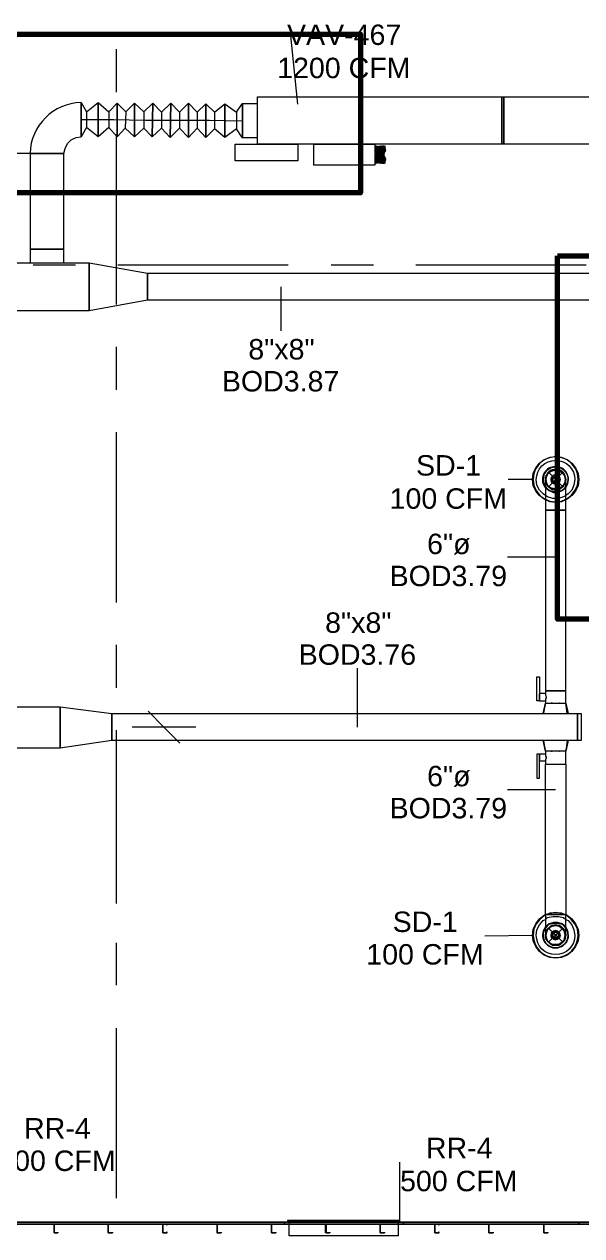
# Model space of a CAD drawing. Header units: metres. Extents: x 39 to 278, y -7 to 151.
# Drawn here: x 73.19 to 77.34, y 36.47 to 45.51 of the extents above; entities that cross this region are included whole.
import ezdxf

# ---------------------------------------------------------------- set-up
doc = ezdxf.new("R2010")
doc.units = ezdxf.units.M
doc.layers.add('HVAC - Ductos', color=5, linetype='Continuous', lineweight=50)
doc.layers.add('PDF_Geometry', color=7, linetype='Continuous', true_color=0xaaaaaa)
doc.layers.add('PDF_Text', color=7, linetype='Continuous')
doc.styles.add('PDF Helvetica', font='')
doc.styles.get('PDF Helvetica').set_extended_font_data('Helvetica')

msp = doc.modelspace()

# ---------------------------------------------------------------- linework, layer by layer
at = {"layer": 'HVAC - Ductos', "lineweight": 0}
for points in [[(75.2273, 44.9159), (75.1723, 45.4522), (75.0715, 45.4522)], [(73.6507, 44.8609), (73.7377, 44.9297), (73.7377, 44.673), (73.6507, 44.7417), (73.6094, 44.673), (73.6094, 44.9297), (73.6507, 44.8609), (73.6507, 44.7417)], [(73.8157, 44.8609), (73.8799, 44.9251), (73.8799, 44.673), (73.8157, 44.7417), (73.7377, 44.673), (73.7377, 44.9297), (73.8157, 44.8609), (73.8157, 44.7417)], [(73.944, 44.8609), (74.0082, 44.9251), (74.0082, 44.673), (73.9394, 44.7372), (73.8799, 44.673), (73.8799, 44.9251), (73.944, 44.8609), (73.9394, 44.7372)], [(74.0769, 44.8609), (74.1457, 44.9251), (74.1411, 44.673), (74.0769, 44.7372), (74.0082, 44.673), (74.0082, 44.9251), (74.0769, 44.8609), (74.0769, 44.7372)], [(74.2099, 44.8563), (74.2786, 44.9251), (74.274, 44.6684), (74.2099, 44.7372), (74.1411, 44.673), (74.1457, 44.9251), (74.2099, 44.8563), (74.2099, 44.7372)], [(74.3427, 44.8563), (74.4115, 44.9251), (74.4115, 44.6684), (74.3427, 44.7372), (74.274, 44.6684), (74.2786, 44.9251), (74.3427, 44.8563), (74.3427, 44.7372)], [(74.4757, 44.8563), (74.5398, 44.9205), (74.5398, 44.6684), (74.4757, 44.7372), (74.4115, 44.6684), (74.4115, 44.9251), (74.4757, 44.8563), (74.4757, 44.7372)], [(74.604, 44.8563), (74.6819, 44.9205), (74.6819, 44.6684), (74.604, 44.7326), (74.5398, 44.6684), (74.5398, 44.9205), (74.604, 44.8563), (74.604, 44.7326)], [(74.769, 44.8563), (74.8103, 44.9205), (74.8103, 44.6684), (74.769, 44.7326), (74.6819, 44.6684), (74.6819, 44.9205), (74.769, 44.8563), (74.769, 44.7326)], [(74.8103, 44.9205), (74.8103, 44.9159), (74.8103, 44.8976), (74.8103, 44.8701), (74.8103, 44.8335), (74.8103, 44.7922), (74.8103, 44.7555), (74.8103, 44.7189), (74.8103, 44.6913), (74.8103, 44.673), (74.8103, 44.6684)], [(73.6094, 44.8013), (73.8523, 44.8013), (74.0907, 44.7967), (74.329, 44.7967), (74.5673, 44.7967), (74.8103, 44.7922)], [(75.8003, 44.4713), (75.8049, 44.4713), (75.8049, 44.5355), (75.8049, 44.5309), (75.8049, 44.4759), (75.8095, 44.4759), (75.8095, 44.5309), (75.814, 44.5263), (75.814, 44.4759), (75.8186, 44.4759), (75.8186, 44.5263), (75.8278, 44.5217), (75.8278, 44.4759), (75.8278, 44.5171), (75.8369, 44.5171), (75.8369, 44.4759), (75.8415, 44.4759), (75.8415, 44.5126), (75.8461, 44.5126), (75.8461, 44.4759), (75.8507, 44.4759), (75.8507, 44.508), (75.8553, 44.5034), (75.8553, 44.4759), (75.8599, 44.4759), (75.8599, 44.5034), (75.8644, 44.4989), (75.8644, 44.4759), (75.869, 44.4759), (75.869, 44.4989), (75.8736, 44.4943), (75.8736, 44.4759), (75.8782, 44.4759), (75.8782, 44.4943), (75.8736, 44.4989), (75.8828, 44.4989), (75.8828, 44.5034), (75.869, 44.5034), (75.8553, 44.508), (75.8828, 44.508), (75.8828, 44.5126), (75.8507, 44.5126), (75.8415, 44.5171), (75.8782, 44.5171), (75.8782, 44.5217), (75.8736, 44.5217), (75.8323, 44.5217), (75.8232, 44.5263), (75.8736, 44.5263), (75.8736, 44.5309), (75.814, 44.5309), (75.8186, 44.5355), (75.8186, 44.5401), (75.8736, 44.5401), (75.8186, 44.5401), (75.8186, 44.5447), (75.814, 44.5493), (75.8736, 44.5493), (75.8736, 44.5539), (75.8232, 44.5539), (75.8323, 44.5584), (75.8736, 44.5584), (75.8782, 44.563), (75.8415, 44.563), (75.8507, 44.5676), (75.8828, 44.5676), (75.8828, 44.5722), (75.8553, 44.5722), (75.869, 44.5813), (75.8828, 44.5813), (75.8736, 44.5813), (75.8782, 44.5859), (75.8782, 44.6043), (75.8736, 44.6043), (75.8736, 44.5859), (75.869, 44.5859), (75.869, 44.6043), (75.8644, 44.6043), (75.8644, 44.5813), (75.8599, 44.5768), (75.8599, 44.6043), (75.8553, 44.6043), (75.8553, 44.5768), (75.8507, 44.5722), (75.8507, 44.6043), (75.8461, 44.6043), (75.8461, 44.5722), (75.8415, 44.5676), (75.8415, 44.6043), (75.8369, 44.6043), (75.8369, 44.563), (75.8278, 44.563), (75.8278, 44.6043), (75.8278, 44.5584), (75.8186, 44.5584), (75.8186, 44.6043), (75.814, 44.6043), (75.814, 44.5539), (75.8095, 44.5493), (75.8095, 44.6043), (75.8049, 44.6043), (75.8049, 44.5493), (75.8049, 44.6089), (75.8003, 44.6089)], [(73.3573, 44.5493), (72.9952, 44.5493)], [(75.099, 43.5547), (75.099, 43.2247)], [(77.0745, 41.9642), (77.0653, 41.9688), (77.0286, 41.9963), (77.0011, 42.0284), (76.9828, 42.0697), (76.9782, 42.1155), (76.9828, 42.1613), (77.0011, 42.2026), (77.0286, 42.2392), (77.0653, 42.2667), (77.1065, 42.2805), (77.1478, 42.2897), (77.1936, 42.2805), (77.2349, 42.2667), (77.2715, 42.2392), (77.299, 42.2026), (77.3174, 42.1613), (77.322, 42.1155), (77.3174, 42.0697), (77.299, 42.0284), (77.2715, 41.9963), (77.2349, 41.9688), (77.2257, 41.9642)], [(77.0745, 42.1155), (77.0745, 42.1109), (77.0745, 42.0926), (77.0745, 42.0605), (77.0745, 42.0192), (77.0745, 41.9734), (77.0745, 41.923), (77.0745, 41.8863), (77.0836, 41.8863), (77.0974, 41.8863), (77.1111, 41.8863), (77.1294, 41.8863), (77.1478, 41.8863), (77.1707, 41.8863), (77.189, 41.8863), (77.2028, 41.8863), (77.2165, 41.8863), (77.2211, 41.8863), (77.2257, 41.8863), (77.2257, 41.9413), (77.2257, 41.9917), (77.2257, 42.0375), (77.2257, 42.0742), (77.2257, 42.0972), (77.2257, 42.1155), (77.2257, 42.1109), (77.2257, 42.1155), (77.2211, 42.1338), (77.2165, 42.1521), (77.2028, 42.1705), (77.189, 42.1842), (77.1707, 42.1888), (77.1478, 42.1934), (77.1294, 42.1888), (77.1111, 42.1842), (77.0974, 42.1705), (77.0836, 42.1521), (77.0745, 42.1338), (77.0745, 42.1155), (77.0745, 42.1109), (77.0745, 42.1155), (77.0745, 42.1338), (77.0836, 42.1521), (77.0974, 42.1705), (77.1111, 42.1842), (77.1294, 42.1888), (77.1478, 42.1934), (77.1707, 42.1888), (77.189, 42.1842), (77.2028, 42.1705), (77.2165, 42.1521), (77.2211, 42.1338), (77.2257, 42.1155)], [(77.1799, 42.0467), (77.1753, 42.0467), (77.1478, 42.0421), (77.1294, 42.0467), (77.1111, 42.0513), (77.0974, 42.0651), (77.0836, 42.0788), (77.0791, 42.0972), (77.0745, 42.1155), (77.0791, 42.1338), (77.0836, 42.1521), (77.0974, 42.1659), (77.1111, 42.1797), (77.1294, 42.1888), (77.1478, 42.1888), (77.1707, 42.1888), (77.1845, 42.1797), (77.2028, 42.1659), (77.212, 42.1521), (77.2211, 42.1338), (77.2211, 42.1155), (77.2211, 42.0972), (77.212, 42.0788), (77.2028, 42.0651), (77.1845, 42.0513), (77.1707, 42.0467), (77.1478, 42.0421), (77.1248, 42.0467), (77.1202, 42.0467)], [(77.0791, 42.0926), (77.0745, 42.1155), (77.0791, 42.1429)], [(77.0791, 42.1429), (77.0791, 42.1475)], [(77.0836, 42.1475), (77.0974, 42.1659), (77.1202, 42.1842)], [(77.0836, 42.1521), (77.0836, 42.1521)], [(77.1202, 42.1842), (77.1248, 42.1888)], [(77.1248, 42.1842), (77.1478, 42.1888), (77.1753, 42.1842)], [(77.1753, 42.1888), (77.1799, 42.1842)], [(77.1799, 42.1842), (77.2028, 42.1659), (77.2165, 42.1475)], [(77.2165, 42.1521), (77.2165, 42.1521)], [(77.2165, 42.1475), (77.2211, 42.1429)], [(77.2165, 42.1429), (77.2211, 42.1155), (77.2165, 42.0926)], [(76.9782, 42.1155), (76.7949, 42.1155)], [(77.0745, 42.1109), (77.0745, 42.0972), (77.0836, 42.0788), (77.0974, 42.0605), (77.1111, 42.0513), (77.1294, 42.0421), (77.1478, 42.0375), (77.1707, 42.0421), (77.189, 42.0513), (77.2028, 42.0605), (77.2165, 42.0788), (77.2211, 42.0972), (77.2257, 42.1109)], [(77.0745, 42.0559), (77.0745, 42.0559)], [(77.0745, 42.0559), (77.0745, 42.0559)], [(77.0791, 42.088), (77.0791, 42.088)], [(77.0791, 42.0834), (77.0791, 42.088)], [(77.1202, 42.0513), (77.0974, 42.0651), (77.0836, 42.0834)], [(77.1202, 42.0467), (77.1202, 42.0467)], [(77.2211, 42.088), (77.2165, 42.0834), (77.2028, 42.0651), (77.1799, 42.0513)], [(77.1799, 42.0467), (77.1799, 42.0467)], [(77.2211, 42.088), (77.2211, 42.088)], [(77.2257, 42.0559), (77.2257, 42.0559)], [(77.2257, 42.0559), (77.2257, 42.0559)], [(77.2257, 41.9963), (77.2074, 41.9871), (77.1707, 41.9734), (77.1294, 41.9734), (77.0882, 41.9871), (77.0745, 41.9963)], [(77.0745, 41.9688), (77.1065, 41.9551), (77.1478, 41.9505), (77.1936, 41.9551), (77.2257, 41.9688)], [(77.2257, 41.9642), (77.1936, 41.9505), (77.1478, 41.9459), (77.1065, 41.9505), (77.0745, 41.9642)], [(77.1478, 41.538), (76.7903, 41.538)], [(75.6719, 40.2684), (75.6719, 40.7084)], [(77.2257, 40.3692), (77.2349, 40.3692), (77.2257, 40.4472), (77.2257, 40.5388), (77.2211, 40.5388), (77.2165, 40.5388), (77.2028, 40.5388), (77.189, 40.5388), (77.1707, 40.5388), (77.1478, 40.5388), (77.1294, 40.5388), (77.1111, 40.5388), (77.0974, 40.5388), (77.0836, 40.5388), (77.0745, 40.5388), (77.0745, 40.5205), (77.0286, 40.5205)], [(77.0286, 40.47), (77.0286, 40.4746), (77.0286, 40.4792), (77.0286, 40.4884), (77.0286, 40.4929), (77.0286, 40.4975), (77.0286, 40.5067), (77.0286, 40.5113), (77.0286, 40.5159)], [(77.0745, 40.5205), (77.0745, 40.5159), (77.0745, 40.5113), (77.0745, 40.5067), (77.0791, 40.4975), (77.0791, 40.4884), (77.0745, 40.4792), (77.0745, 40.4746), (77.0745, 40.47), (77.0745, 40.4655)], [(73.4536, 40.4196), (73.8386, 40.3692)], [(73.4536, 40.1125), (73.4536, 40.4196)], [(77.0286, 40.4655), (77.0745, 40.4655), (77.0745, 40.4472), (77.0791, 40.4472), (77.0745, 40.4472), (77.0791, 40.4472), (77.0836, 40.4472), (77.0974, 40.4472), (77.1111, 40.4472), (77.1294, 40.4472), (77.1478, 40.4472), (77.1707, 40.4472), (77.189, 40.4472), (77.2028, 40.4472), (77.2165, 40.4472), (77.2211, 40.4472), (77.2257, 40.4472)], [(77.0607, 40.3692), (77.0745, 40.4472), (77.0561, 40.3692), (77.0607, 40.3692), (77.0653, 40.3692), (77.0745, 40.3692)], [(77.0561, 40.3692), (77.0745, 40.4472)], [(77.244, 40.3692), (77.2257, 40.4472), (77.244, 40.3692)], [(73.8386, 40.3692), (73.8386, 40.1676)], [(74.3473, 40.1492), (74.2282, 40.2684), (74.109, 40.3875)], [(77.0561, 40.3692), (77.0561, 40.3692)], [(77.0791, 40.3692), (77.0974, 40.3692)], [(77.102, 40.3692), (77.1065, 40.3692), (77.1157, 40.3692), (77.1294, 40.3692), (77.134, 40.3692), (77.1386, 40.3692), (77.1615, 40.3692), (77.1661, 40.3692), (77.1707, 40.3692), (77.1845, 40.3692), (77.1936, 40.3692), (77.1982, 40.3692), (77.2028, 40.3692), (77.2211, 40.3692)], [(77.2303, 40.3692), (77.2303, 40.3692)], [(77.2394, 40.3692), (77.244, 40.3692)], [(77.244, 40.3692), (77.244, 40.3692)], [(74.4665, 40.2684), (74.2282, 40.2684), (73.9898, 40.2684)], [(73.8386, 40.1676), (73.4536, 40.1125)], [(77.2349, 40.1676), (77.2257, 40.0896), (77.2211, 40.0896), (77.2165, 40.0896), (77.2028, 40.0896), (77.189, 40.0896), (77.1707, 40.0896), (77.1478, 40.0896), (77.1294, 40.0896), (77.1111, 40.0896), (77.0974, 40.0896), (77.0836, 40.0896), (77.0791, 40.0896), (77.0745, 40.0896), (77.0745, 40.0667), (77.0286, 40.0667), (77.0103, 40.0667), (77.0103, 39.888), (77.0286, 39.888), (77.0286, 40.0667), (77.0286, 40.0621), (77.0286, 40.0576), (77.0286, 40.053), (77.0286, 40.0484), (77.0286, 40.0392), (77.0286, 40.0346), (77.0286, 40.03), (77.0286, 40.0209), (77.0286, 40.0163), (77.0745, 40.0163), (77.0745, 39.9934), (77.0836, 39.9934), (77.0974, 39.9934), (77.1111, 39.9934), (77.1294, 39.9934), (77.1478, 39.9934), (77.1707, 39.9934), (77.189, 39.9934), (77.2028, 39.9934), (77.2165, 39.9934), (77.2211, 39.9934), (77.2257, 39.9934), (77.2257, 40.0896)], [(77.0745, 40.1676), (77.0653, 40.1676), (77.0607, 40.1676), (77.0561, 40.1676), (77.0745, 40.0896), (77.0561, 40.1676)], [(77.0561, 40.1676), (77.0561, 40.1676)], [(77.0745, 40.0896), (77.0791, 40.0896), (77.0745, 40.0896), (77.0607, 40.1676)], [(77.0974, 40.1676), (77.0791, 40.1676)], [(77.2211, 40.1676), (77.2028, 40.1676), (77.1982, 40.1676), (77.1936, 40.1676), (77.1845, 40.1676), (77.1707, 40.1676), (77.1661, 40.1676), (77.1615, 40.1676), (77.1386, 40.1676), (77.134, 40.1676), (77.1294, 40.1676), (77.1157, 40.1676), (77.1065, 40.1676), (77.102, 40.1676)], [(77.244, 40.1676), (77.2394, 40.1676), (77.2349, 40.1676), (77.2257, 40.1676)], [(77.244, 40.1676), (77.2257, 40.0896), (77.244, 40.1676)], [(77.244, 40.1676), (77.244, 40.1676)], [(77.0745, 40.0667), (77.0745, 40.0621), (77.0745, 40.053), (77.0791, 40.0438), (77.0791, 40.0346), (77.0745, 40.03), (77.0745, 40.0209), (77.0745, 40.0163)], [(77.1478, 39.8009), (76.7903, 39.8009)], [(73.8707, 39.425), (73.8707, 39.1913), (73.8707, 38.953)], [(77.0745, 38.8704), (77.1065, 38.8796), (77.1478, 38.8888), (77.1936, 38.8796), (77.2257, 38.8704)], [(77.2257, 38.8659), (77.1936, 38.8796), (77.1478, 38.8842), (77.1065, 38.8796), (77.0745, 38.8659)], [(77.2257, 38.7146), (77.2257, 38.7238), (77.2257, 38.7421), (77.2257, 38.7696), (77.2257, 38.8063), (77.2257, 38.8475), (77.2257, 38.8704), (77.2211, 38.8704), (77.2165, 38.8704), (77.2028, 38.8704), (77.189, 38.8704), (77.1707, 38.8704), (77.1478, 38.8704), (77.1294, 38.8704), (77.1111, 38.8704), (77.0974, 38.8704), (77.0836, 38.8704), (77.0745, 38.8704), (77.0745, 38.8246), (77.0745, 38.7834), (77.0745, 38.7513), (77.0745, 38.7284), (77.0745, 38.7192)], [(77.0745, 38.8704), (77.0836, 38.8704), (77.0974, 38.8704), (77.1111, 38.8704), (77.1294, 38.8704), (77.1478, 38.8704), (77.1707, 38.8704), (77.189, 38.8704), (77.2028, 38.8704), (77.2165, 38.8704), (77.2211, 38.8704), (77.2257, 38.8704)], [(77.0745, 38.8338), (77.0882, 38.8475), (77.1294, 38.8567), (77.1707, 38.8567), (77.2074, 38.8475), (77.2257, 38.8338)], [(77.1753, 38.788), (77.1799, 38.788), (77.1799, 38.7834), (77.2028, 38.7696), (77.189, 38.7834), (77.1707, 38.788), (77.1478, 38.7926), (77.1294, 38.788), (77.1111, 38.7834), (77.0974, 38.7696), (77.0836, 38.7559), (77.0745, 38.7375), (77.0745, 38.7238)], [(77.2165, 38.6917), (77.2211, 38.7146), (77.2165, 38.7421), (77.2211, 38.7146), (77.2165, 38.6871), (77.1982, 38.6642), (77.1753, 38.6504), (77.1478, 38.6458), (77.1202, 38.6504), (77.0974, 38.6642), (77.0836, 38.6871), (77.0791, 38.7146), (77.0836, 38.7421), (77.0974, 38.765), (77.1202, 38.7834), (77.1478, 38.788), (77.1753, 38.7834), (77.1982, 38.765), (77.2165, 38.7421)], [(77.0836, 38.7467), (77.0974, 38.7696), (77.1202, 38.7834)], [(77.1202, 38.788), (77.1248, 38.788)], [(77.1202, 38.788), (77.1202, 38.788)], [(77.1248, 38.7834), (77.1478, 38.788), (77.1753, 38.7834)], [(76.9782, 38.7146), (76.6207, 38.71)], [(77.0791, 38.6917), (77.0745, 38.7146), (77.0791, 38.7421), (77.0791, 38.7467)], [(77.0745, 38.7192), (77.0745, 38.7146)], [(77.0791, 38.7467), (77.0791, 38.7467)], [(77.0791, 38.6826), (77.0791, 38.6871), (77.0791, 38.6917)], [(77.2257, 38.7238), (77.2211, 38.7375), (77.2165, 38.7559), (77.2028, 38.7696), (77.2165, 38.7467), (77.2211, 38.7467), (77.2211, 38.7421)], [(77.2211, 38.6917), (77.2211, 38.6871), (77.2165, 38.6826)], [(77.1202, 38.6504), (77.0974, 38.6642), (77.0836, 38.6871)], [(77.1248, 38.6458), (77.1202, 38.6458)], [(77.1753, 38.6458), (77.1478, 38.6413), (77.1248, 38.6458)], [(77.1799, 38.6458), (77.1753, 38.6458)], [(77.2165, 38.6871), (77.2028, 38.6642), (77.1799, 38.6504)], [(75.9882, 36.5742), (75.9882, 37.0234)], [(75.1495, 36.5834), (75.9882, 36.5834)], [(75.9653, 36.5879), (75.1723, 36.5879)], [(75.9699, 36.5604), (75.9699, 36.5604)]]:
    msp.add_lwpolyline(points, dxfattribs=at)
for points in [[(73.229, 44.5493), (73.2336, 44.5493), (73.2473, 44.5493), (73.2657, 44.5493), (73.2931, 44.5493), (73.3253, 44.5493), (73.3573, 44.5493), (73.3894, 44.5493), (73.4215, 44.5493), (73.4444, 44.5493), (73.4673, 44.5493), (73.4765, 44.5493), (73.4811, 44.5493), (73.4903, 44.5859), (73.5086, 44.6226), (73.5361, 44.6501), (73.5727, 44.6684), (73.6094, 44.673), (73.6094, 44.9297, 0.399531)], [(77.244, 42.1155, 1.388663), (77.0745, 42.0651), (77.0607, 42.0834), (77.0561, 42.1155, -1.387967), (77.2257, 42.0651), (77.2394, 42.0834), (77.244, 42.1155, 1.010283), (77.0515, 42.1155), (77.0607, 42.0834), (77.0745, 42.0559, -1.407615)], [(77.0745, 38.7742), (77.0607, 38.7513), (77.0515, 38.7146, 0.970653), (77.244, 38.7146), (77.2394, 38.7467), (77.2257, 38.7696, -1.368432), (77.0561, 38.7146), (77.0607, 38.7467), (77.0745, 38.7696, 1.368986), (77.244, 38.7146, -1.384357)]]:
    msp.add_lwpolyline(points, format="xyb", close=True, dxfattribs=at)
for points in [[(73.6094, 44.8013), (73.6094, 44.7693), (73.6094, 44.7372), (73.6094, 44.7097), (73.6094, 44.6913), (73.6094, 44.6776), (73.6094, 44.673), (73.6094, 44.6776), (73.6094, 44.6913), (73.6094, 44.7097), (73.6094, 44.7372), (73.6094, 44.7693), (73.6094, 44.8013), (73.6094, 44.8335), (73.6094, 44.8655), (73.6094, 44.893), (73.6094, 44.9113), (73.6094, 44.9251), (73.6094, 44.9297), (73.6094, 44.9251), (73.6094, 44.9113), (73.6094, 44.893), (73.6094, 44.8655), (73.6094, 44.8335)], [(76.749, 44.618), (74.9248, 44.618), (74.9248, 44.9709), (76.749, 44.9709)], [(76.7628, 44.618), (76.749, 44.618), (76.749, 44.9709), (76.7628, 44.9709)], [(77.8811, 44.618), (76.7628, 44.618), (76.7628, 44.9709), (77.8811, 44.9709)], [(74.8148, 44.9205), (74.8148, 44.9159), (74.8148, 44.8976), (74.8148, 44.8701), (74.8148, 44.8335), (74.8148, 44.7922), (74.8148, 44.7555), (74.8148, 44.7189), (74.8148, 44.6913), (74.8148, 44.673), (74.8148, 44.6684), (74.9248, 44.6684), (74.9248, 44.673), (74.9248, 44.6867), (74.9248, 44.7051), (74.9248, 44.7326), (74.9248, 44.7601), (74.9248, 44.7922), (74.9248, 44.8289), (74.9248, 44.8563), (74.9248, 44.8839), (74.9248, 44.9022), (74.9248, 44.9159), (74.9248, 44.9205), (74.8148, 44.9205), (74.8103, 44.9205), (74.8103, 44.9159), (74.8103, 44.8976), (74.8103, 44.8701), (74.8103, 44.8335), (74.8103, 44.7922), (74.8103, 44.7555), (74.8103, 44.7189), (74.8103, 44.6913), (74.8103, 44.673), (74.8103, 44.6684), (74.8148, 44.6684), (74.8148, 44.673), (74.8148, 44.6913), (74.8148, 44.7189), (74.8148, 44.7555), (74.8148, 44.7922), (74.8148, 44.8335), (74.8148, 44.8701), (74.8148, 44.8976), (74.8148, 44.9159)], [(74.8148, 44.6684), (74.8148, 44.673), (74.8148, 44.6867), (74.8148, 44.7051), (74.8148, 44.7326), (74.8148, 44.7601), (74.8148, 44.7922), (74.8148, 44.8289), (74.8148, 44.8563), (74.8148, 44.8839), (74.8148, 44.9022), (74.8148, 44.9159), (74.8148, 44.9205), (74.8148, 44.9159), (74.8148, 44.9022), (74.8148, 44.8839), (74.8148, 44.8563), (74.8148, 44.8289), (74.8148, 44.7922), (74.8148, 44.7601), (74.8148, 44.7326), (74.8148, 44.7051), (74.8148, 44.6867), (74.8148, 44.673)], [(74.7599, 44.4943), (74.7599, 44.618), (75.2273, 44.618), (75.2273, 44.4943)], [(75.3465, 44.4621), (75.3465, 44.618), (75.8003, 44.618), (75.8003, 44.4621)], [(73.229, 43.8343), (73.2336, 43.8343), (73.2473, 43.8343), (73.2657, 43.8343), (73.2931, 43.8343), (73.3253, 43.8343), (73.3573, 43.8343), (73.3894, 43.8343), (73.4215, 43.8343), (73.4444, 43.8343), (73.4673, 43.8343), (73.4765, 43.8343), (73.4811, 43.8343), (73.4811, 44.5493), (73.4765, 44.5493), (73.4673, 44.5493), (73.4444, 44.5493), (73.4215, 44.5493), (73.3894, 44.5493), (73.3573, 44.5493), (73.3253, 44.5493), (73.2931, 44.5493), (73.2657, 44.5493), (73.2473, 44.5493), (73.2336, 44.5493), (73.229, 44.5493)], [(75.8003, 44.5401), (75.8095, 44.5447), (75.8095, 44.5401), (75.8095, 44.5355)], [(73.4811, 43.8343), (73.4765, 43.8343), (73.4673, 43.8343), (73.4444, 43.8343), (73.4215, 43.8343), (73.3894, 43.8343), (73.3573, 43.8343), (73.3253, 43.8343), (73.2931, 43.8343), (73.2657, 43.8343), (73.2473, 43.8343), (73.2336, 43.8343), (73.229, 43.8343), (73.229, 43.7334), (73.2336, 43.7334), (73.2473, 43.7334), (73.2657, 43.7334), (73.2931, 43.7334), (73.3253, 43.7334), (73.3573, 43.7334), (73.3894, 43.7334), (73.4215, 43.7334), (73.4444, 43.7334), (73.4673, 43.7334), (73.4765, 43.7334), (73.4811, 43.7334)], [(71.4323, 43.7334), (73.669, 43.7334), (73.669, 43.3759), (71.4323, 43.3759)], [(74.1044, 43.4538), (73.669, 43.3759), (73.669, 43.7334), (74.1044, 43.6555)], [(74.1044, 43.6555), (77.707, 43.6555), (77.707, 43.4538), (74.1044, 43.4538)], [(77.0836, 42.1429), (77.0974, 42.1659), (77.1202, 42.1797), (77.1478, 42.1888), (77.1753, 42.1797), (77.1982, 42.1659), (77.2165, 42.1429), (77.2211, 42.1155), (77.2165, 42.088), (77.1982, 42.0651), (77.1753, 42.0513), (77.1478, 42.0467), (77.1202, 42.0513), (77.0974, 42.0651), (77.0836, 42.088), (77.0791, 42.1155)], [(77.1202, 42.1338), (77.1157, 42.1155), (77.1202, 42.1338), (77.134, 42.1475), (77.1478, 42.1521), (77.1661, 42.1475), (77.1799, 42.1338), (77.1845, 42.1155), (77.1799, 42.1338), (77.1661, 42.1475), (77.1478, 42.1521), (77.134, 42.1475)], [(77.1294, 42.1292), (77.1248, 42.1155), (77.1294, 42.1292), (77.1432, 42.1384), (77.157, 42.1384), (77.1707, 42.1292), (77.1753, 42.1155), (77.1707, 42.1292), (77.157, 42.1384), (77.1432, 42.1384)], [(77.134, 42.1292), (77.1478, 42.1384), (77.1661, 42.1292), (77.1707, 42.1155), (77.1661, 42.1018), (77.1478, 42.0972), (77.134, 42.1018), (77.1294, 42.1155)], [(77.0791, 42.0559), (77.102, 42.033), (77.134, 42.0238), (77.1661, 42.0238), (77.1982, 42.033), (77.2211, 42.0559), (77.2257, 42.0651), (77.2211, 42.0559), (77.1982, 42.033), (77.1661, 42.0238), (77.134, 42.0238), (77.102, 42.033), (77.0791, 42.0559), (77.0745, 42.0651)], [(77.1982, 42.033), (77.1661, 42.0192), (77.134, 42.0192), (77.102, 42.033), (77.0745, 42.0559), (77.102, 42.033), (77.134, 42.0192), (77.1661, 42.0192), (77.1982, 42.033), (77.2257, 42.0559)], [(77.1799, 42.0972), (77.1845, 42.1155), (77.1799, 42.0972), (77.1661, 42.0834), (77.1478, 42.0788), (77.134, 42.0834), (77.1202, 42.0972), (77.1157, 42.1155), (77.1202, 42.0972), (77.134, 42.088), (77.1478, 42.0834), (77.1661, 42.088)], [(77.1707, 42.1018), (77.1753, 42.1155), (77.1707, 42.1018), (77.157, 42.0926), (77.1432, 42.0926), (77.1294, 42.1018), (77.1248, 42.1155), (77.1294, 42.1018), (77.1432, 42.0926), (77.157, 42.0926)], [(77.1478, 42.1201), (77.1432, 42.1155), (77.1478, 42.1201), (77.1524, 42.1201), (77.157, 42.1155), (77.1524, 42.1201)], [(77.1524, 42.1109), (77.157, 42.1155), (77.1524, 42.1109), (77.1478, 42.1109), (77.1432, 42.1155), (77.1478, 42.1109)], [(77.2257, 42.0559), (77.2394, 42.0834), (77.244, 42.1155), (77.2394, 42.0834)], [(77.0745, 40.5388), (77.0836, 40.5388), (77.0974, 40.5388), (77.1111, 40.5388), (77.1294, 40.5388), (77.1478, 40.5388), (77.1707, 40.5388), (77.189, 40.5388), (77.2028, 40.5388), (77.2165, 40.5388), (77.2211, 40.5388), (77.2257, 40.5388), (77.2257, 41.8863), (77.2211, 41.8863), (77.2165, 41.8863), (77.2028, 41.8863), (77.189, 41.8863), (77.1707, 41.8863), (77.1478, 41.8863), (77.1294, 41.8863), (77.1111, 41.8863), (77.0974, 41.8863), (77.0836, 41.8863), (77.0745, 41.8863)], [(77.0103, 40.6442), (77.0286, 40.6442), (77.0286, 40.4655), (77.0103, 40.4655)], [(73.4536, 40.1125), (70.1581, 40.1125), (70.1581, 40.4196), (73.4536, 40.4196)], [(77.1248, 40.4472), (77.1202, 40.4472), (77.1157, 40.4472), (77.1202, 40.4472)], [(77.1799, 40.4472), (77.1753, 40.4472)], [(73.8386, 40.3692), (77.3128, 40.3692), (77.3128, 40.1676), (73.8386, 40.1676)], [(77.3128, 40.1676), (77.3128, 40.3692), (77.3403, 40.3692), (77.3403, 40.1676)], [(77.1157, 40.0896), (77.1202, 40.0896), (77.1248, 40.0896), (77.1202, 40.0896)], [(77.1753, 40.0896), (77.1799, 40.0896)], [(77.2257, 39.9934), (77.2257, 38.8704), (77.2349, 38.8659), (77.2715, 38.8384), (77.299, 38.8017), (77.3174, 38.7604), (77.322, 38.7146), (77.3174, 38.6734), (77.299, 38.6321), (77.2715, 38.5954), (77.2349, 38.5679), (77.1936, 38.5496), (77.1478, 38.545), (77.1065, 38.5496), (77.0653, 38.5679), (77.0286, 38.5954), (77.0011, 38.6321), (76.9828, 38.6734), (76.9782, 38.7146), (76.9828, 38.7604), (77.0011, 38.8017), (77.0286, 38.8384), (77.0653, 38.8659), (77.0745, 38.8704), (77.0745, 39.9934), (77.0836, 39.9934), (77.0974, 39.9934), (77.1111, 39.9934), (77.1294, 39.9934), (77.1478, 39.9934), (77.1707, 39.9934), (77.189, 39.9934), (77.2028, 39.9934), (77.2165, 39.9934), (77.2211, 39.9934)], [(77.0745, 38.7788), (77.102, 38.8017), (77.134, 38.8109), (77.1661, 38.8109), (77.1982, 38.8017), (77.2257, 38.7788), (77.2257, 38.7742), (77.2257, 38.7788), (77.1982, 38.8017), (77.1661, 38.8109), (77.134, 38.8109), (77.102, 38.8017), (77.0745, 38.7788), (77.0745, 38.7742)], [(77.2211, 38.7742), (77.1982, 38.7972), (77.1661, 38.8063), (77.134, 38.8063), (77.102, 38.7972), (77.0791, 38.7742), (77.0745, 38.7696), (77.0791, 38.7742), (77.102, 38.7972), (77.134, 38.8063), (77.1661, 38.8063), (77.1982, 38.7972), (77.2211, 38.7742), (77.2257, 38.7696)], [(77.2211, 38.6963), (77.212, 38.678), (77.2028, 38.6642), (77.1845, 38.6504), (77.1707, 38.6458), (77.1478, 38.6413), (77.1294, 38.6458), (77.1111, 38.6504), (77.0974, 38.6642), (77.0836, 38.678), (77.0791, 38.6963), (77.0745, 38.7146), (77.0791, 38.733), (77.0836, 38.7513), (77.0974, 38.7696), (77.1111, 38.7788), (77.1294, 38.788), (77.1478, 38.788), (77.1707, 38.788), (77.1845, 38.7788), (77.2028, 38.7696), (77.212, 38.7513), (77.2211, 38.733), (77.2211, 38.7146)], [(77.0745, 38.7146), (77.0745, 38.7238), (77.0745, 38.7146), (77.0745, 38.6963), (77.0836, 38.678), (77.0974, 38.6642), (77.1111, 38.6504), (77.1294, 38.6413), (77.1478, 38.6413), (77.1707, 38.6413), (77.189, 38.6504), (77.2028, 38.6642), (77.2165, 38.678), (77.2211, 38.6963), (77.2257, 38.7146), (77.2257, 38.7238), (77.2257, 38.7146), (77.2211, 38.6963), (77.2165, 38.678), (77.2028, 38.6642), (77.189, 38.6504), (77.1707, 38.6413), (77.1478, 38.6413), (77.1294, 38.6413), (77.1111, 38.6504), (77.0974, 38.6642), (77.0836, 38.678), (77.0745, 38.6963)], [(77.1202, 38.733), (77.1157, 38.7146), (77.1202, 38.733), (77.134, 38.7467), (77.1478, 38.7513), (77.1661, 38.7467), (77.1799, 38.733), (77.1845, 38.7146), (77.1799, 38.733), (77.1661, 38.7467), (77.1478, 38.7513), (77.134, 38.7467)], [(77.1799, 38.7008), (77.1845, 38.7146), (77.1799, 38.6963), (77.1661, 38.6871), (77.1478, 38.6826), (77.134, 38.6871), (77.1202, 38.6963), (77.1157, 38.7146), (77.1202, 38.7008), (77.134, 38.6871), (77.1478, 38.6826), (77.1661, 38.6871)], [(77.1294, 38.7284), (77.1248, 38.7146), (77.1294, 38.733), (77.1432, 38.7421), (77.157, 38.7421), (77.1707, 38.733), (77.1753, 38.7146), (77.1707, 38.7284), (77.157, 38.7375), (77.1432, 38.7375)], [(77.1707, 38.7008), (77.1753, 38.7146), (77.1707, 38.7008), (77.157, 38.6917), (77.1432, 38.6917), (77.1294, 38.7008), (77.1248, 38.7146), (77.1294, 38.7008), (77.1432, 38.6917), (77.157, 38.6917)], [(77.134, 38.7284), (77.1478, 38.7375), (77.1661, 38.7284), (77.1707, 38.7146), (77.1661, 38.7008), (77.1478, 38.6963), (77.134, 38.7008), (77.1294, 38.7146)], [(77.1478, 38.7192), (77.1432, 38.7146), (77.1478, 38.7192), (77.1524, 38.7192), (77.157, 38.7146), (77.1524, 38.7192)], [(77.1524, 38.71), (77.157, 38.7146), (77.1524, 38.71), (77.1478, 38.71), (77.1432, 38.7146), (77.1478, 38.71)], [(77.244, 38.7146), (77.2394, 38.7513), (77.2257, 38.7742), (77.2394, 38.7513)], [(75.9882, 36.5879), (75.1495, 36.5879), (75.1495, 36.5834), (75.1632, 36.5834), (75.1632, 36.5604), (75.9745, 36.5604), (75.9745, 36.5834), (75.9882, 36.5834)], [(75.9745, 36.5604), (75.9745, 36.4734), (75.1632, 36.4734), (75.1632, 36.5604)], [(75.2961, 36.5604), (75.1723, 36.5604)], [(75.5345, 36.5604), (75.374, 36.5604)], [(75.7682, 36.5604), (75.6123, 36.5604)], [(75.9699, 36.5604), (75.8507, 36.5604)]]:
    msp.add_lwpolyline(points, close=True, dxfattribs=at)
for points in [[(77.2257, 41.9688), (77.2349, 41.9734), (77.267, 41.9963), (77.2944, 42.033), (77.3128, 42.0742), (77.3174, 42.1155, 1.013813), (76.9828, 42.1155), (76.9874, 42.0742), (77.0057, 42.033), (77.0332, 41.9963), (77.0653, 41.9734), (77.0745, 41.9688)], [(77.0745, 41.9963), (77.0561, 42.0101), (77.0286, 42.0375), (77.0103, 42.0742), (77.0057, 42.1155, -0.994854), (77.2944, 42.1155), (77.2853, 42.0742), (77.2715, 42.0375), (77.244, 42.0101), (77.2257, 41.9963)], [(77.0745, 38.8659), (77.0653, 38.8613), (77.0332, 38.8338), (77.0057, 38.8017), (76.9874, 38.7604), (76.9828, 38.7146, 0.986375), (77.3174, 38.7146), (77.3128, 38.7604), (77.2944, 38.8017), (77.267, 38.8338), (77.2349, 38.8613), (77.2257, 38.8659)], [(77.2257, 38.8338), (77.244, 38.8246), (77.2715, 38.7926), (77.2853, 38.7559), (77.2944, 38.7146, -0.994854), (77.0057, 38.7146), (77.0103, 38.7559), (77.0286, 38.7926), (77.0561, 38.8246), (77.0745, 38.8338)]]:
    msp.add_lwpolyline(points, format="xyb", dxfattribs=at)
at = {"layer": 'PDF_Geometry', "color": 232, "lineweight": 70, "true_color": 0xe91e64}
for points in [[(72.9823, 45.4402), (75.6942, 45.4402), (75.6942, 44.2546), (72.9823, 44.2546)], [(77.1629, 43.7855), (78.0811, 43.7855), (78.0811, 41.0736), (77.1629, 41.0736)]]:
    msp.add_lwpolyline(points, close=True, dxfattribs=at)
at = {"layer": 'PDF_Geometry', "lineweight": 0}
for points in [[(73.8707, 45.3285), (73.8707, 45.0076)], [(73.8707, 44.6913), (73.8707, 43.4217)], [(73.5681, 43.7151), (73.2519, 43.7151)], [(75.1541, 43.7151), (73.8845, 43.7151)], [(75.7911, 43.7151), (75.4748, 43.7151)], [(77.377, 43.7151), (76.1074, 43.7151)], [(73.8707, 43.1055), (73.8707, 42.7847)], [(73.8707, 42.4684), (73.8707, 41.1988)], [(73.8707, 40.8826), (73.8707, 40.5617)], [(73.8707, 40.2455), (73.8707, 38.9759)], [(73.8707, 38.6596), (73.8707, 38.3434)], [(73.8707, 38.0225), (73.8707, 36.753)], [(75.4657, 36.5604), (75.4657, 36.5558), (75.4657, 36.5604), (75.4382, 36.5604)], [(75.4657, 36.5558), (75.4657, 36.5558)], [(75.8736, 36.5604), (75.8736, 36.5558), (75.8736, 36.5604), (75.8461, 36.5604), (75.8415, 36.5604), (75.8415, 36.5558), (75.8415, 36.4962), (75.8461, 36.4962), (75.8736, 36.4962), (75.8736, 36.5008), (75.8736, 36.4962), (75.8461, 36.4962), (75.8415, 36.4962), (75.8415, 36.5558), (75.8415, 36.5604)], [(75.8736, 36.5558), (75.8736, 36.5558)], [(84.1237, 36.5742), (78.4724, 36.5742), (78.3807, 36.5742), (78.2157, 36.5742), (78.2157, 36.5604), (78.2157, 36.5742), (77.322, 36.5742), (77.322, 36.5604), (78.2157, 36.5604), (77.322, 36.5604), (77.322, 36.5742), (78.2157, 36.5742), (78.3807, 36.5742), (78.4724, 36.5742), (84.1237, 36.5742)], [(75.4382, 36.4962), (75.4382, 36.4962)], [(75.4657, 36.5008), (75.4657, 36.5008)], [(75.8736, 36.5008), (75.8736, 36.5008)]]:
    msp.add_lwpolyline(points, dxfattribs=at)
at = {"layer": 'PDF_Geometry', "color": 8, "lineweight": 0, "true_color": 0x808080}
for points in [[(77.212, 42.1613), (77.1753, 42.1888), (77.1248, 42.1888), (77.0882, 42.1613), (77.0745, 42.1155), (77.0882, 42.0697), (77.1248, 42.0421), (77.1753, 42.0421), (77.212, 42.0697), (77.2257, 42.1155)], [(77.212, 38.7604), (77.1753, 38.788), (77.1248, 38.788), (77.0882, 38.7604), (77.0745, 38.7146), (77.0882, 38.6734), (77.1248, 38.6413), (77.1753, 38.6413), (77.212, 38.6734), (77.2257, 38.7146)]]:
    msp.add_lwpolyline(points, close=True, dxfattribs=at)
for points in [[(77.0974, 42.1705), (77.2028, 42.0605)], [(77.2028, 42.1705), (77.0974, 42.0605)], [(77.0974, 38.7696), (77.2028, 38.6642)], [(77.2028, 38.7696), (77.0974, 38.6642)]]:
    msp.add_lwpolyline(points, dxfattribs=at)
at = {"layer": 'PDF_Geometry', "lineweight": 0}
for points in [[(75.1265, 36.5742), (73.0136, 36.5742), (72.1244, 36.5742), (72.1244, 36.5604), (73.0136, 36.5604), (72.1244, 36.5604), (72.1244, 36.5742), (73.0136, 36.5742), (73.0136, 36.5604), (73.0136, 36.5742), (75.1265, 36.5742), (76.0157, 36.5742), (77.322, 36.5742), (76.0157, 36.5742), (75.1265, 36.5742), (75.1265, 36.5604), (76.0157, 36.5604), (75.1265, 36.5604)], [(75.1265, 36.5742), (75.1265, 36.5604), (75.0623, 36.5604), (75.1265, 36.5604), (75.1265, 36.5742), (73.0136, 36.5742), (73.0136, 36.5604), (73.4077, 36.5604), (73.0136, 36.5604), (73.0136, 36.5742)], [(73.4353, 36.5604), (73.4077, 36.5604), (73.4077, 36.5558), (73.4077, 36.4962), (73.4353, 36.4962), (73.4353, 36.5008), (73.4353, 36.4962), (73.4077, 36.4962), (73.4077, 36.5558), (73.4077, 36.5604), (73.4353, 36.5604), (73.4353, 36.5558)], [(73.8157, 36.5604), (73.4353, 36.5604)], [(73.8432, 36.5604), (73.8157, 36.5604), (73.8111, 36.5604), (73.8111, 36.5558), (73.8111, 36.4962), (73.8157, 36.4962), (73.8432, 36.4962), (73.8432, 36.5008), (73.8432, 36.4962), (73.8157, 36.4962), (73.8111, 36.4962), (73.8111, 36.5558), (73.8111, 36.5604), (73.8157, 36.5604), (73.8432, 36.5604), (73.8432, 36.5558)], [(74.219, 36.5604), (73.8432, 36.5604)], [(74.2511, 36.5604), (74.219, 36.5604), (74.219, 36.5558), (74.219, 36.4962), (74.2511, 36.4962), (74.2511, 36.5008), (74.2465, 36.5008), (74.2465, 36.4962), (74.219, 36.4962), (74.219, 36.5558), (74.219, 36.5604), (74.2465, 36.5604), (74.2465, 36.5558), (74.2511, 36.5558)], [(74.6269, 36.5604), (74.2511, 36.5604)], [(74.6544, 36.5604), (74.6269, 36.5604), (74.6223, 36.5604), (74.6223, 36.5558), (74.6223, 36.4962), (74.6269, 36.4962), (74.6544, 36.4962), (74.6544, 36.5008), (74.6544, 36.4962), (74.6269, 36.4962), (74.6269, 36.5558), (74.6269, 36.5604), (74.6544, 36.5604), (74.6544, 36.5558)], [(75.0303, 36.5604), (74.6544, 36.5604)], [(75.0623, 36.5604), (75.0303, 36.5604), (75.0303, 36.5558), (75.0303, 36.4962), (75.0623, 36.4962), (75.0623, 36.5008), (75.0623, 36.4962), (75.0303, 36.4962), (75.0303, 36.5558), (75.0303, 36.5604), (75.0623, 36.5604), (75.0623, 36.5558)], [(75.4382, 36.5558), (75.4382, 36.4962), (75.4657, 36.4962), (75.4657, 36.5008), (75.4657, 36.4962), (75.4382, 36.4962), (75.4336, 36.4962), (75.4336, 36.5558), (75.4382, 36.5604)], [(77.322, 36.5742), (77.322, 36.5604), (77.0928, 36.5604), (77.322, 36.5604), (77.322, 36.5742), (76.0157, 36.5742), (76.0157, 36.5604), (76.2495, 36.5604), (76.0157, 36.5604), (76.0157, 36.5742)], [(76.0157, 36.5742), (76.0157, 36.5604)], [(76.2815, 36.5604), (76.2495, 36.5604), (76.2495, 36.5558), (76.2495, 36.4962), (76.2815, 36.4962), (76.2815, 36.5008), (76.2769, 36.5008), (76.2769, 36.4962), (76.2495, 36.4962), (76.2495, 36.5558), (76.2495, 36.5604), (76.2769, 36.5604), (76.2769, 36.5558), (76.2815, 36.5558)], [(76.6574, 36.5604), (76.2769, 36.5604)], [(76.6849, 36.5604), (76.6574, 36.5604), (76.6528, 36.5604), (76.6528, 36.5558), (76.6528, 36.4962), (76.6574, 36.4962), (76.6849, 36.4962), (76.6849, 36.5008), (76.6849, 36.4962), (76.6574, 36.4962), (76.6528, 36.4962), (76.6528, 36.5558), (76.6574, 36.5604), (76.6849, 36.5604), (76.6849, 36.5558)], [(77.0607, 36.5604), (76.6849, 36.5604)], [(77.0928, 36.5604), (77.0607, 36.5604), (77.0607, 36.5558), (77.0607, 36.4962), (77.0928, 36.4962), (77.0928, 36.5008), (77.0928, 36.4962), (77.0607, 36.4962), (77.0607, 36.5558), (77.0607, 36.5604), (77.0928, 36.5604), (77.0928, 36.5558)]]:
    msp.add_lwpolyline(points, close=True, dxfattribs=at)
at = {"layer": 'PDF_Geometry', "color": 254, "lineweight": 0, "true_color": 0xd2d2d2}
for points in [[(77.0607, 36.5238), (77.0607, 36.5238)], [(77.0928, 36.5558), (77.0928, 36.5558)], [(74.6407, 36.4962), (74.6407, 36.4962)], [(75.0303, 36.5054), (75.0303, 36.5054)], [(76.6528, 36.5008), (76.6528, 36.5008)], [(76.6528, 36.4962), (76.6528, 36.4962)]]:
    msp.add_lwpolyline(points, dxfattribs=at)

# ---------------------------------------------------------------- texts
at = {"layer": 'PDF_Text', "lineweight": 0, "char_height": 0.15247, "attachment_point": 4, "style": 'PDF Helvetica'}
for s, insert in [('VAV-467', (75.1461, 45.4337)), ('1200 CFM', (75.0727, 45.1862)), ('8"x8"', (74.8573, 43.087)), ('BOD3.87', (74.6602, 42.8486)), ('SD-1', (76.1086, 42.2207)), ('100 CFM', (75.9115, 41.9732)), ('6"ø', (76.1911, 41.634)), ('BOD3.79', (75.9116, 41.3957)), ('8"x8"', (75.4303, 41.0473)), ('BOD3.76', (75.2331, 40.809)), ('6"ø', (76.1911, 39.9014)), ('BOD3.79', (75.9116, 39.6631)), ('SD-1', (75.9344, 38.8151)), ('100 CFM', (75.7374, 38.5722)), ('RR-4', (73.1843, 37.2751)), ('RR-4', (76.182, 37.1284)), ('500 CFM', (72.9918, 37.0321)), ('500 CFM', (75.9895, 36.8809))]:
    msp.add_mtext(s, dxfattribs=dict(at, insert=insert))

doc.saveas('drawing.dxf')
